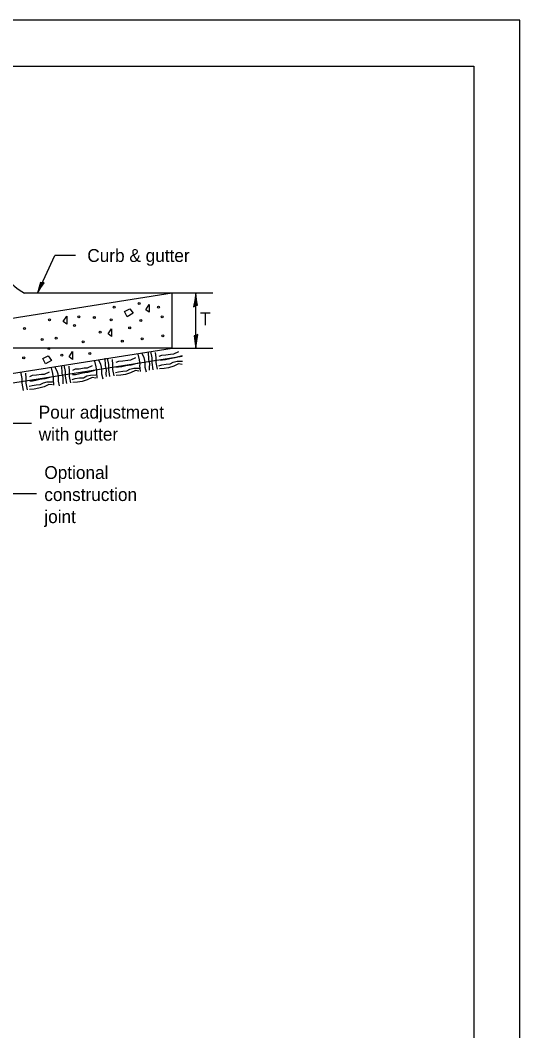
# Model space of a CAD drawing. Extents: x 0 to 2.83, y -0.1 to 1.83.
# Drawn here: x 2.38 to 2.833, y 0.917 to 1.833 of the extents above; entities that cross this region are included whole.
import ezdxf

# ---------------------------------------------------------------- set-up
doc = ezdxf.new("R2010")
doc.units = 0
for name, color, linetype in [('RD_Pr_Roadway_Notes', 7, 'Continuous'), ('SH_General_Details', 7, 'Continuous'), ('SH_Printer_Plotting_Border', 7, 'Continuous')]:
    doc.layers.add(name, color=color, linetype=linetype)

msp = doc.modelspace()

# ---------------------------------------------------------------- linework, layer by layer
at = {"layer": 'RD_Pr_Roadway_Notes'}
for p, q in [((2.39598, 1.58585), (2.41183, 1.61982)), ((2.43062, 1.61982), (2.41183, 1.61982)), ((2.39072, 1.46757), (2.36848, 1.46757)), ((2.36848, 1.40392), (2.39518, 1.40392))]:
    msp.add_line(p, q, dxfattribs=at)
msp.add_lwpolyline([(2.40042, 1.59502), (2.3989, 1.59535), (2.39768, 1.59117), (2.39598, 1.58585), (2.39922, 1.59086), (2.40223, 1.59517), (2.40042, 1.59502), (2.39932, 1.59502), (2.39757, 1.58922), (2.40138, 1.59468), (2.3998, 1.59435), (2.39879, 1.59177), (2.40028, 1.59401)], dxfattribs=at)
at = {"layer": 'SH_General_Details'}
for p, q in [((2.83333, 1.83333), (-0.00001, 1.83333)), ((2.83333, 0), (2.83333, 1.83333)), ((2.35728, 1.5605), (2.51817, 1.58598)), ((2.55499, 1.58585), (2.38416, 1.58585)), ((2.51817, 1.5359), (2.51817, 1.58598)), ((2.53956, 1.5359), (2.53956, 1.5859)), ((2.47493, 1.56909), (2.47971, 1.57148)), ((2.47732, 1.56431), (2.47493, 1.56909)), ((2.47971, 1.57148), (2.48289, 1.5675)), ((2.49415, 1.57075), (2.49734, 1.57553)), ((2.49734, 1.56836), (2.49415, 1.57075)), ((2.49734, 1.57553), (2.49734, 1.56836)), ((2.41941, 1.56007), (2.4226, 1.56485)), ((2.4226, 1.55768), (2.41941, 1.56007)), ((2.4226, 1.56485), (2.4226, 1.55768)), ((2.48289, 1.5675), (2.47732, 1.56431)), ((2.46012, 1.54873), (2.4633, 1.55351)), ((2.4633, 1.55351), (2.4633, 1.54634)), ((2.4633, 1.54634), (2.46012, 1.54873)), ((2.51817, 1.5359), (2.36084, 1.5359)), ((2.36084, 1.51098), (2.51817, 1.5359)), ((2.42475, 1.52804), (2.42794, 1.53282)), ((2.42794, 1.53282), (2.42794, 1.52565)), ((2.51817, 1.5359), (2.55499, 1.5359)), ((2.52725, 1.52837), (2.36992, 1.50345)), ((2.40086, 1.52638), (2.40564, 1.52878)), ((2.40325, 1.52161), (2.40086, 1.52638)), ((2.40882, 1.52479), (2.40325, 1.52161)), ((2.40564, 1.52878), (2.40882, 1.52479)), ((2.42794, 1.52565), (2.42475, 1.52804))]:
    msp.add_line(p, q, dxfattribs=at)
msp.add_lwpolyline([(0.16666, 1.79167), (2.79166, 1.79167), (2.79166, 0.04167), (0.16666, 0.04167)], close=True, dxfattribs=at)
for points in [[(2.53939, 1.57442), (2.54111, 1.5748), (2.54037, 1.57966), (2.53956, 1.5859), (2.53865, 1.57923), (2.53762, 1.5734), (2.53939, 1.57442), (2.54053, 1.57493), (2.53955, 1.5817), (2.53825, 1.5743), (2.53971, 1.57539), (2.53951, 1.5785), (2.53906, 1.57551)], [(2.53973, 1.54738), (2.53802, 1.54699), (2.53875, 1.54214), (2.53956, 1.5359), (2.54048, 1.54256), (2.5415, 1.5484), (2.53973, 1.54738), (2.5386, 1.54686), (2.53957, 1.54009), (2.54087, 1.54749), (2.53941, 1.5464), (2.53961, 1.54329), (2.54006, 1.54628)], [(2.49479, 1.51397), (2.49373, 1.51843), (2.4937, 1.52306), (2.49343, 1.5248), (2.49264, 1.52752), (2.49059, 1.53147)], [(2.49626, 1.53242), (2.49661, 1.5257), (2.49761, 1.52159), (2.49741, 1.51836), (2.49745, 1.51587)], [(2.50104, 1.51625), (2.49999, 1.52285), (2.50003, 1.52713), (2.49874, 1.53298)], [(2.50486, 1.51685), (2.50358, 1.52271), (2.50355, 1.52733), (2.50319, 1.5319)], [(2.50643, 1.52855), (2.50875, 1.52963), (2.51228, 1.52984), (2.5168, 1.53055), (2.51963, 1.53064), (2.52427, 1.5328)], [(2.44778, 1.5242), (2.44896, 1.51904), (2.44956, 1.51522), (2.44943, 1.51378), (2.44991, 1.50851)], [(2.45553, 1.50776), (2.45447, 1.51222), (2.45445, 1.51684), (2.45417, 1.51858), (2.45338, 1.5213), (2.45134, 1.52525)], [(2.457, 1.52673), (2.45735, 1.52001), (2.45836, 1.5159), (2.45816, 1.51266), (2.45819, 1.51018)], [(2.46178, 1.51003), (2.46073, 1.51663), (2.46077, 1.52091), (2.45949, 1.52676)], [(2.4656, 1.51064), (2.46432, 1.51649), (2.4643, 1.52111), (2.46393, 1.52569)], [(2.48754, 1.52238), (2.48412, 1.52148), (2.4807, 1.52058), (2.47619, 1.51987), (2.47242, 1.51892), (2.46964, 1.51848), (2.46715, 1.51844)], [(2.46752, 1.52304), (2.46984, 1.52412), (2.47337, 1.52432), (2.47789, 1.52504), (2.48072, 1.52513), (2.48537, 1.52729)], [(2.48704, 1.53041), (2.48821, 1.52526), (2.48882, 1.52144), (2.48869, 1.51999), (2.48917, 1.51473)], [(2.50615, 1.51991), (2.50888, 1.5207), (2.5127, 1.5213), (2.51623, 1.52151), (2.51919, 1.52304), (2.52261, 1.52394), (2.52758, 1.52402)], [(2.52733, 1.52113), (2.52404, 1.52167), (2.51974, 1.51957), (2.51499, 1.5181), (2.51082, 1.51744), (2.50659, 1.51713)], [(2.52733, 1.52877), (2.52391, 1.52787), (2.52049, 1.52698), (2.51597, 1.52626), (2.51221, 1.52531), (2.50943, 1.52487), (2.50694, 1.52483)], [(2.38326, 1.4976), (2.38222, 1.5042), (2.38225, 1.50848), (2.38097, 1.51433)], [(2.38709, 1.4982), (2.3858, 1.50405), (2.38578, 1.50868), (2.38541, 1.51325)], [(2.38918, 1.51025), (2.39151, 1.51133), (2.39504, 1.51154), (2.39955, 1.51225), (2.40239, 1.51234), (2.40703, 1.5145)], [(2.40853, 1.51798), (2.4097, 1.51282), (2.4103, 1.509), (2.41018, 1.50756), (2.41065, 1.50229)], [(2.4161, 1.50154), (2.41504, 1.506), (2.41501, 1.51063), (2.41474, 1.51236), (2.41395, 1.51509), (2.4119, 1.51904)], [(2.41774, 1.51998), (2.41809, 1.51327), (2.4191, 1.50916), (2.4189, 1.50592), (2.41894, 1.50343)], [(2.42252, 1.50382), (2.42148, 1.51042), (2.42151, 1.51469), (2.42023, 1.52055)], [(2.42634, 1.50442), (2.42506, 1.51027), (2.42504, 1.5149), (2.42467, 1.51947)], [(2.44828, 1.51563), (2.44486, 1.51474), (2.44145, 1.51384), (2.43693, 1.51312), (2.43316, 1.51217), (2.43039, 1.51173), (2.4279, 1.51169)], [(2.42809, 1.51594), (2.43041, 1.51702), (2.43394, 1.51723), (2.43846, 1.51794), (2.44129, 1.51803), (2.44594, 1.52019)], [(2.4669, 1.51369), (2.46962, 1.51448), (2.47344, 1.51509), (2.47697, 1.51529), (2.47993, 1.51683), (2.48335, 1.51772), (2.48833, 1.5178)], [(2.48807, 1.51491), (2.48478, 1.51546), (2.48048, 1.51335), (2.47573, 1.51189), (2.47156, 1.51123), (2.46734, 1.51091)], [(2.38838, 1.50126), (2.39111, 1.50205), (2.39493, 1.50265), (2.39846, 1.50285), (2.40142, 1.50439), (2.40484, 1.50529), (2.40981, 1.50536)], [(2.40955, 1.50994), (2.40613, 1.50905), (2.40272, 1.50815), (2.3982, 1.50743), (2.39443, 1.50648), (2.39165, 1.50604), (2.38917, 1.506)], [(2.42764, 1.50748), (2.43036, 1.50826), (2.43419, 1.50887), (2.43771, 1.50907), (2.44068, 1.51061), (2.44409, 1.51151), (2.44907, 1.51158)], [(2.44881, 1.50869), (2.44552, 1.50924), (2.44123, 1.50713), (2.43647, 1.50567), (2.4323, 1.50501), (2.42808, 1.5047)], [(2.40956, 1.50247), (2.40626, 1.50302), (2.40197, 1.50092), (2.39722, 1.49945), (2.39305, 1.49879), (2.38882, 1.49848)]]:
    msp.add_lwpolyline(points, dxfattribs=at)
for centre in [(2.48831, 1.57635), (2.46563, 1.57301), (2.50566, 1.57301), (2.4069, 1.56167), (2.43359, 1.56433), (2.44761, 1.56367), (2.46295, 1.56167), (2.48965, 1.561), (2.509, 1.56433), (2.38421, 1.55366), (2.42959, 1.55633), (2.45295, 1.55032), (2.47964, 1.55432), (2.40023, 1.54365), (2.41291, 1.54498), (2.4376, 1.54165), (2.47297, 1.54231), (2.49098, 1.54432), (2.50967, 1.54698), (2.40624, 1.53564), (2.4436, 1.53097), (2.38355, 1.52697), (2.41825, 1.52963)]:
    msp.add_circle(centre, 0.000887, dxfattribs=at)
msp.add_arc((2.40479, 1.62508), 0.04433, 187.43023, 242.26098, dxfattribs=at)
at = {"layer": 'SH_Printer_Plotting_Border'}
msp.add_lwpolyline([(-0.00001, 0), (2.83333, 0), (2.83333, 1.83333), (-0.00001, 1.83333)], close=True, dxfattribs=at)

# ---------------------------------------------------------------- texts
at = {"layer": 'RD_Pr_Roadway_Notes'}
for s, height, p in [('Curb & gutter', 0.0116667, (2.44123, 1.61406)), ('Pour adjustment', 0.0116667, (2.39719, 1.47196)), ('with gutter', 0.0116667, (2.39719, 1.45196)), ('Optional', 0.011667, (2.40227, 1.41721)), ('construction', 0.0116667, (2.40227, 1.39721)), ('joint', 0.011667, (2.40227, 1.37721))]:
    msp.add_text(s, height=height, dxfattribs=at).set_placement(p)
at = {"layer": 'SH_General_Details'}
msp.add_text('T', height=0.01167, dxfattribs=at).set_placement((2.54347, 1.55667))

doc.saveas('drawing.dxf')
